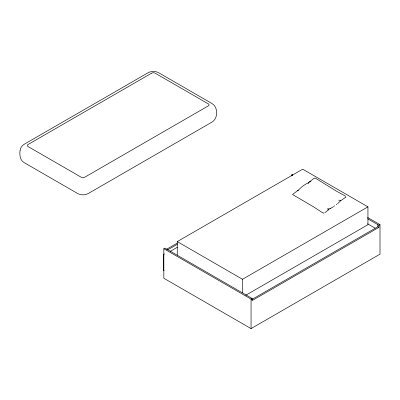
<?xml version="1.0" encoding="UTF-8"?>
<svg xmlns="http://www.w3.org/2000/svg" width="400" height="400" viewBox="0 0 400 400"><rect width="100%" height="100%" fill="white"/><g stroke="black" fill="none" stroke-linecap="round" stroke-linejoin="round"><path stroke-width="0.6" d="M324.18 212.87L323.55 213.12L321.405 212.01L313.75 206.955L292.525 194.51L298.275 190.105L298.105 190.4C301.125 187.16 305.015 184.11 309.14 182.39L308.12 183.28L309.5 181.605L310.935 181.265L310.125 181.425L313.7 178.515L315.16 178.04L337.01 191.475L345.225 195.99M340.97 200.56L345.895 197.085M340.745 200.675L337.54 203.685M345.52 196.98L345.815 196.535M334.165 206.175L334.67 205.775M325.01 212.645L328.585 209.735L327.775 209.895L329.21 209.555M336.195 204.64L336.835 204.185M333.665 206.635L329.945 208.695M367.615 217.495L380 224.645L380 254.16L251.06 328.605L163.835 278.245L163.835 248.73L164.915 248.11L252.14 298.465L252.14 300.575L378.92 227.38L378.92 225.27L367.61 218.74M291.695 175.965L291.695 174.915L292.775 174.29M177.26 255.14L177.26 241.6L302.7 169.18L367.945 206.85L367.945 224.7L245.75 295.25M166.535 249.28L177.325 243.05M167.615 249.905L177.325 244.3M164.105 270.75L163.295 270.28L163.295 254.43L164.37 253.81M170.315 251.315L177.325 247.265M177.26 241.6L242.51 279.275L367.945 206.85M163.835 248.73L251.06 299.09L252.14 298.465M378.92 225.27L380 224.645M251.595 299.64L377.835 226.755L378.92 227.38M330.015 208.64L330.395 208.435M329.57 208.77L328.77 208.9L327.535 208.45M297.295 190.775L297.72 190.725M340.67 200.5L338.635 200.18M291.695 174.915L292.775 175.535M367.61 223.815L375.145 228.165M163.295 254.43L164.105 254.9M377.835 224.645L377.835 226.755M251.06 299.09L251.06 328.605M242.51 279.275L242.51 292.815M20.06 150.7C19.415 154.995 20 160.39 24.25 162.675L77.73 193.55C80.93 195.31 85.015 195.31 88.21 193.55L212.105 122.025C218.23 118.265 218.23 107.35 212.105 103.59L158.625 72.715C155.43 70.96 151.34 70.96 148.145 72.715L24.25 144.245C21.965 145.595 20.27 148.025 20.06 150.7M310.19 181.645L309.925 182.015L310.435 181.34L310.19 181.645M151.67 73.145L28.015 144.535A2.43 1.4 0 0 0 28.015 146.52L81.255 177.255A2.43 1.4 0 0 0 84.69 177.255L208.345 105.865A2.43 1.4 0 0 0 208.345 103.885L155.105 73.145A2.43 1.4 0 0 0 151.67 73.145"/></g></svg>
